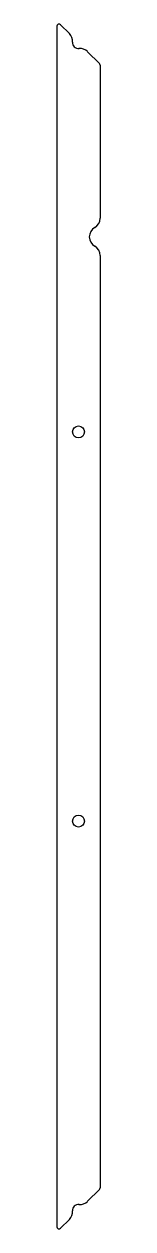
# Model space of a CAD drawing. Header units: millimetres. Extents: x -265 to -245, y -279 to 279.
import ezdxf

# ---------------------------------------------------------------- set-up
doc = ezdxf.new("R2010")
doc.units = ezdxf.units.MM

msp = doc.modelspace()

# ---------------------------------------------------------------- linework, layer by layer
at = {"color": 7, "linetype": 'Continuous', "lineweight": 25}
for p, q in [((-265, 278.09), (-265, -278.09)), ((-259.19, 274.69), (-263.29, 278.79)), ((-245.29, 260.79), (-250.81, 266.31)), ((-245, 260.09), (-245, 189.16)), ((-245, 171.84), (-245, -260.09)), ((-245.29, -260.79), (-250.81, -266.31)), ((-259.19, -274.69), (-263.29, -278.79))]:
    msp.add_line(p, q, dxfattribs=at)
for centre in [(-255, 90.17), (-255, -90.17)]:
    msp.add_circle(centre, 2.75, dxfattribs=at)
for centre, radius, start, end in [((-264, 278.09), 1, 45, 180), ((-262.72, 271.15), 5, 355.1778, 45), ((-255, 270.5), 2.75, 175.1778, 274.8222), ((-254.35, 262.78), 5, 45, 94.8222), ((-246, 260.09), 1, 0, 45), ((-245, 180.5), 5, 120, 240), ((-250, 189.16), 5, 300, 0), ((-250, 171.84), 5, 0, 60), ((-246, -260.09), 1, 315, 0), ((-255, -270.5), 2.75, 85.1778, 184.8222), ((-254.35, -262.78), 5, 265.1778, 315), ((-262.72, -271.15), 5, 315, 4.8222), ((-264, -278.09), 1, 180, 315)]:
    msp.add_arc(centre, radius, start, end, dxfattribs=at)

doc.saveas('drawing.dxf')
